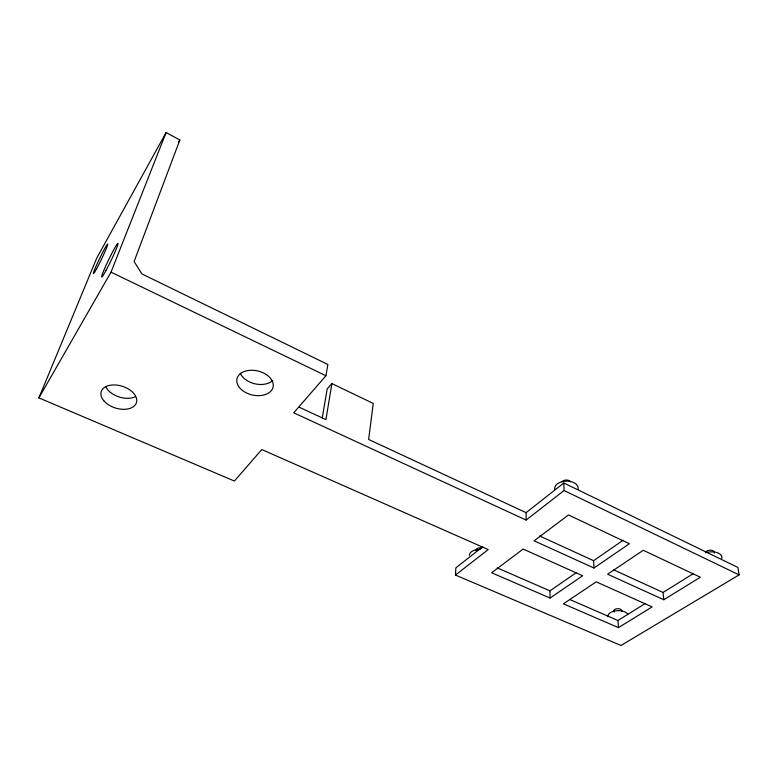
<?xml version="1.0" encoding="UTF-8"?>
<svg xmlns="http://www.w3.org/2000/svg" width="778" height="778" viewBox="0 0 778 778"><rect width="100%" height="100%" fill="white"/><g stroke="black" fill="none" stroke-linecap="round" stroke-linejoin="round"><path stroke-width="1.17" d="M455.47 575.068L488.195 549.589L261.797 449.548L234.421 481.047L38.9 397.879L96.667 258.267L166.113 132.523L179.854 139.982L134.117 261.515L141.907 273.944L327.878 364.474L325.933 375.745L293.724 412.807L526.103 520.074L526.093 512.653L563.826 482.992L737.923 567.463L739.1 574.884L621 645.477L455.47 575.068L455.84 567.872L482.817 546.671M526.093 512.653L368.636 439.473L373.255 403.432L331.905 383.583L325.914 419.614L299.618 407.4M322.257 417.951L327.178 388.932L331.905 383.583M38.9 397.879L111.011 272.164L166.113 132.523M178.658 142.092L179.854 139.982M526.103 520.074L564.06 490.519L563.826 482.992M550.085 598.058L582.644 575.759L523.147 549.064L491.638 572.764L550.085 598.058L549.949 590.872L576.44 572.53M593.964 568.008L629.402 543.734L568.485 514.958L534.116 540.817L593.964 568.008L593.585 560.675L622.945 540.36M569.788 599.517L617.965 620.513L645.351 603.465M613.725 569.885L663.06 592.457L693.334 573.619M618.442 627.642L652.11 606.918L596.211 581.837L563.418 603.825L618.442 627.642L617.965 620.513M663.79 599.731L700.346 577.237L643.27 550.279L607.599 574.203L663.79 599.731L663.06 592.457M497.298 567.921L549.949 590.872M539.572 535.964L593.585 560.675M111.011 272.164L325.933 375.745M564.06 490.519L739.1 574.884M476.107 550.63A4.26 2.46 2.6 0 1 477.575 548.364A4.26 2.46 2.6 0 1 481.786 548.072M469.445 555.346A10.697 6.136 2.6 0 1 480.055 549.443M614.416 612.111A4.075 2.159 -1.3 0 1 616.944 608.746A4.075 2.159 -1.3 0 1 621.768 611.187M607.949 616.604A10.221 5.378 -1.2 0 1 616.05 610.779A10.221 5.378 -1.2 0 1 627.797 614.124M705.549 552.351A4.483 2.49 -4.7 0 1 710.995 550.221A4.483 2.49 -4.7 0 1 714.233 553.08M705.734 552.75A11.262 6.214 -4.7 0 1 717.783 552.847A11.262 6.214 -4.7 0 1 721.537 559.032M561.959 481.825A4.678 2.898 -1.1 0 1 566.345 480.036A4.678 2.898 -1.1 0 1 570.605 481.835M554.811 489.469A11.738 7.235 -1 0 1 566.452 481.115A11.738 7.235 -1 0 1 578.064 489.226M135.46 396.634A18.283 11.427 17.6 0 1 106.061 387.23M272.728 380.539A18.351 12.341 13.2 0 1 255.009 383.836A18.351 12.341 13.2 0 1 240.295 373.197M104.106 401.088A18.458 11.407 17.4 0 0 135.08 405.144A18.458 11.407 17.4 0 0 117.313 385.159A18.458 11.407 17.4 0 0 104.106 401.088M241.374 389.564A18.526 12.322 13 0 0 272.349 389.068A18.526 12.322 13 0 0 251.304 370.26A18.526 12.322 13 0 0 241.374 389.564M105.876 270.676A18.623 1.255 -64.2 0 0 118.003 243.64A18.623 1.255 -64.2 0 0 105.575 266.358A18.623 1.255 -64.2 0 0 105.876 270.676M96.657 268.634A16.474 0.982 -64.2 0 0 107.772 244.302A16.474 0.982 -64.2 0 0 97.231 263.616A16.474 0.982 -64.2 0 0 96.657 268.634"/></g></svg>
